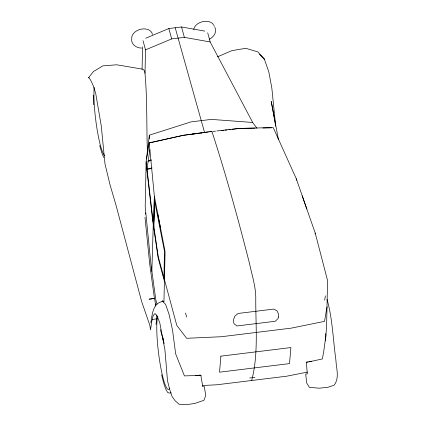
<?xml version="1.0" encoding="UTF-8"?>
<svg xmlns="http://www.w3.org/2000/svg" width="426" height="426" viewBox="0 0 426 426"><rect width="100%" height="100%" fill="white"/><g stroke="black" fill="none" stroke-linecap="round" stroke-linejoin="round"><path stroke-width="0.64" d="M163.957 277.816L164.441 251.068L154.776 201.802L153.903 227.095M142.076 69.316L142.55 46.796M145.016 73.219L145.506 49.89L143.035 40.726M151.065 142.38L149.212 142.79L146.145 161.614L145.202 206.796L150.969 264.679L155.831 299.867L156.997 304.191M149.265 138.967L149.345 135.164L191.04 121.889L211.339 119.397L252.687 122.47L256.926 128.269M251.718 380.498C258.72 353.33 255.493 324.9 255.781 297.188C255.541 285.692 251.851 274.653 249.508 263.481C238.171 219.092 226.094 174.905 211.871 131.341L183.404 135.324L149.212 142.79L154.366 196.248L153.85 220.961L153.136 221.861L146.145 161.614M163.147 339.799L163.185 337.951M296.288 180.118L296.315 178.814L273.22 127.555L239.524 128.434L216.861 130.968M315.096 233.901L315.213 233.038L302.183 195.747M151.853 271.506L153.269 224.699L153.573 224.853L158.227 256.569L176.79 325.389L186.641 338.297L221.286 336.732L291.288 328.132L324.527 321.364L327.003 306.938M156.06 324.49L156.805 315.016M154.366 196.248L153.573 224.853M325.48 340.757L326.598 326.369L327.557 280.516L315.213 233.038M145.362 214.118L145.516 212.846M146.453 159.058L149.345 135.164M151.56 168.621L147.018 169.207L149.867 149.579M324.649 300.122L325.405 295.846M150.873 322.738C152.194 314.92 152.625 302.982 162.727 301.512L165.576 304.329L169.063 314.377L172.519 330.001L175.677 353.937L184.437 375.908L201.152 375.354M149.26 151.762L149.515 150.479M162.024 301.746L162.562 300.591L163.941 301.89L165.075 252.325M200.795 375.045L202.787 386.808L204.246 386.494L205.753 395.397L203.942 400.307L194.639 403.518L185.864 404.7L179.096 404.242L175.102 400.744L172.045 396.425L169.793 389.721L167.503 380.839L164.915 349.762L159.819 322.977L157.173 316.087L154.984 313.509L153.179 315.528L151.773 321.39L150.516 329.889L149.851 325.315L141.65 301.544L115.973 205.076L110.062 184.916L104.993 163.93L101.281 125.984L95.68 93.294L93.251 85.748L90.839 80.546L89.348 78.118L88.56 77.713L93.385 71.557L102.863 65.86L116.665 64.789L142.625 69.172L143.466 69.592L144.792 71.424C147.471 98.608 146.406 126.08 147.465 153.36M211.285 131.847L211.578 131.597L209.64 131.842M209.241 39.245C213.517 37.376 217.398 31.865 214.837 27.28M217.484 56.839L231.861 50.641L245.781 48.308L257.863 51.908L264.402 59.23L268.854 72.026L271.836 88.118L275.707 126.197L271.255 101.447L278.466 139.776M145.745 38.228L168.85 28.531L181.551 26.971L204.789 31.103M145.506 49.89L171.651 38.915L184.351 37.36L210.172 41.95L252.687 122.47M147.018 169.207L152.119 167.956M151.677 142.497L183.228 135.292L196.28 133.689M148.094 160.618L151.315 159.92M306.177 362.457L322.328 358.969L323.627 352.169L325.89 335.491L325.677 333.601M147.976 161.225L151.198 160.538M307.609 372.063L286.719 376.195L216.717 384.795L202.355 385.519M254.94 377.367L249.695 378.016M306.454 362.068L307.625 361.887M308.797 361.706L311.731 361.259M152.455 319.457L156.853 318.829M192.201 134.057L201.887 132.827M203.181 132.662L208.346 132.007M197.584 133.53L198.889 133.37M200.843 133.13L202.148 132.971M204.107 132.731L205.412 132.566M221.728 130.564L223.682 130.324M224.987 130.164L226.946 129.925M228.906 129.685L230.86 129.44M232.165 129.28L239.343 128.402L255.02 128.141M152.354 216.403L153.669 216.243M171.13 392.841L169.197 393.081L167.546 392.351L165.639 388.858L163.616 382.846L161.603 374.715M212.899 131.437L215.54 131.123M195.406 375.546L200.193 375.098M262.853 128.008L271.341 127.869M141.64 48.085C136.474 48.122 130.675 44.304 131.756 38.494A10.549 7.359 -15.1 0 1 141.246 29.149A10.549 7.359 -15.1 0 1 152.417 34.511M88.56 77.713L88.933 77.857M259.429 54.198L264.402 59.23L261.149 56.056M165.091 251.633L157.711 213.49M327.062 299.43C332.647 319.09 333.047 339.953 335.912 360.156C336.242 368.453 339.74 377.867 334.138 385.2L328.073 387.234L319.378 388.198L309.398 387.356L306.699 383.001L305.703 374.033L307.237 373.98L306.454 362.366M103.715 157.508L101.729 152.63L99.695 145.426M296.315 178.814L306.848 209.086M185.47 313.03L186.758 317.061M204.581 132.529L175.198 27.754M144.978 217.308L149.782 264.621L154.462 298.477L149.105 299.18L154.531 298.386L155.708 305.24M207.702 32.786L210.172 41.95M181.551 26.971L184.351 37.36M168.85 28.531L171.651 38.915M164.377 281.16L158.195 258.241L152.753 221.195L146.113 163.28M160.41 329.644L164.17 343.59M154.478 196.828L160.314 227.085M155.357 303.978L155.682 306.006M93.251 95.163L93.699 104.791M296.512 179.383L296.512 179.948M169.623 388.129A37.85 5.421 83 0 1 159.931 362.654A37.85 5.421 83 0 1 157.828 316.209M104.721 155.703A37.85 5.421 83 0 1 96.707 126.911A37.85 5.421 83 0 1 94.215 87.341M193.713 29.442A10.549 7.359 -15.1 0 1 202.462 21.699A10.549 7.359 -15.1 0 1 213.506 24.628M213.831 25.193A10.549 7.359 -15.1 0 1 214.257 26.407M220.876 356.163L219.523 372.191L289.526 363.596L290.878 347.563L220.876 356.163M278.535 317.024L277.981 318.621L275.334 321.252L236.984 325.959L234.268 323.989L233.672 322.53L233.618 319.489L234.817 316.198L238.123 313.456L273.806 309.074L277.177 310.996L278.482 313.978L278.535 317.024"/></g></svg>
